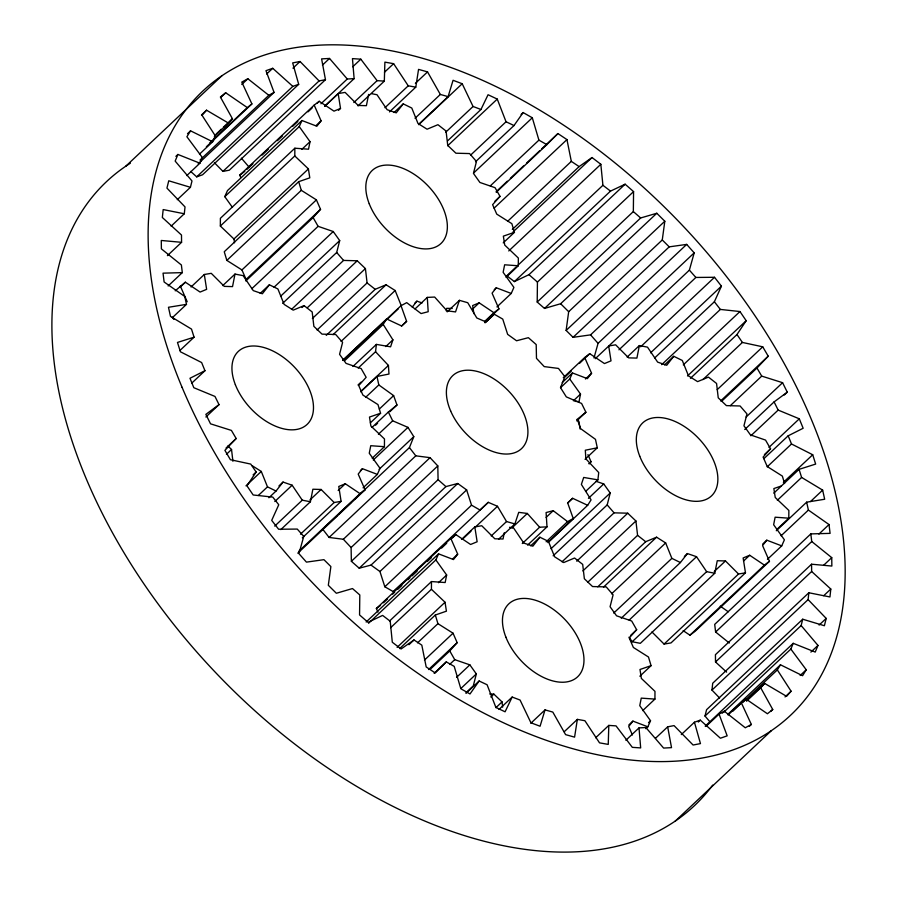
<?xml version="1.0" encoding="UTF-8"?>
<svg xmlns="http://www.w3.org/2000/svg" width="897" height="897" viewBox="0 0 897 897"><rect width="100%" height="100%" fill="white"/><g stroke="black" fill="none" stroke-linecap="round" stroke-linejoin="round"><path stroke-width="1.35" d="M234.543 242.807L233.949 238.983L220.348 226.033L220.393 218.296L294.855 148.218L308.523 149.205L310.014 141.67L299.25 126.589L301.93 120.523L316.854 126.219L321.081 120.837L314.197 105.095L319.254 101.294L333.964 111.15L340.512 108.436L338.18 93.568L345.121 92.402L358.183 105.454L366.402 105.678L368.622 94.409M220.348 226.033L294.799 155.966L294.855 148.218M372.188 458.21L384.432 446.695L384.477 438.958L370.876 426.008L369.486 417.071L380.575 413.237L377.973 404.592L362.87 395.05L358.733 385.575L366.155 377.312L361.166 368.589L346.04 363.386L339.571 354.315L342.587 342.419L335.702 334.491L322.034 334.133L313.86 326.34L312.19 311.977L304.072 305.619L293.207 310.138L284.125 304.397L277.913 288.969L269.369 284.798L260.197 293.431M390.632 627.687L431.435 589.295L431.479 581.559L445.159 582.534L446.65 575.011L435.875 559.93L438.555 553.853L453.478 559.56L457.705 554.167L450.821 538.424L455.889 534.623L470.589 544.479L477.137 541.766L474.816 526.909L481.756 525.732L494.808 538.783L503.038 539.007L504.271 532.751M506.065 277.285L518.298 265.77L518.343 258.033L504.742 245.083L503.352 236.146L514.441 232.323L511.851 223.667L496.747 214.125L492.61 204.662L500.033 196.387L495.043 187.675L479.917 182.472L473.448 173.39L476.464 161.494L469.58 153.566L455.911 153.208L447.738 145.415L446.067 131.052L437.949 124.694L427.073 129.213L417.991 123.472L411.79 108.055L403.246 103.873L394.063 112.517M642.689 710.626L654.933 699.099L654.978 691.363L641.377 678.424L639.987 669.487L651.076 665.652L648.475 657.008L633.372 647.455L629.246 637.991L636.657 629.716L631.679 621.004L616.553 615.802L610.072 606.731L613.1 594.834L606.215 586.907L592.547 586.548L584.362 578.756L582.691 564.392L574.573 558.024L563.708 562.554L554.626 556.802L548.426 541.384L539.871 537.213L530.699 545.847M776.567 529.701L788.799 518.186L788.855 510.449L775.243 497.499L773.853 488.562L781.253 486.006M595.272 358.699L689.378 270.132L694.2 252.864L686.687 244.399L590.562 334.873L573.071 337.328L566.13 330.432L662.266 239.959L664.812 221.234L656.783 213.262L560.647 303.735L544.513 308.445L537.202 302.042L537.438 282.073L633.574 191.599L625.119 184.199L610.509 191.106L514.373 281.591L506.783 275.76L515.887 267.183M537.202 302.042L633.338 211.569L633.574 191.599M358.026 105.88L384.331 81.122L384.891 62.128L393.615 63.676L408.236 85.809L415.782 87.144L418.551 69.383L427.533 71.895L440.337 94.454L448.108 96.629L453.063 80.293L462.202 83.735L473.055 106.485L480.971 109.468L488.058 94.734L497.252 99.085L506.043 121.768L514.003 125.535L523.13 112.562L532.302 117.776L538.918 140.134L546.845 144.641L557.923 133.575L566.949 139.584L571.322 161.382L579.126 166.584L592.042 157.547L600.833 164.286L602.919 185.287L610.509 191.106M618.964 349.83L695.87 277.453L714.517 277.285L721.435 286.143L714.382 301.762L720.358 309.431L739.958 311.539L746.192 320.711L736.986 334.514L742.391 342.441L762.73 346.814L768.224 356.176L756.967 368.017L761.721 376.112L782.588 382.694L787.274 392.157L774.1 401.901L778.159 410.086L799.305 418.809L803.151 428.261L788.183 435.807L791.502 443.981L812.716 454.745L815.653 464.085L799.07 469.344L801.615 477.428L822.65 490.121L824.668 499.248L806.65 502.174L808.399 510.068L829.019 524.543L830.095 533.367L810.821 533.906L811.751 541.53L831.743 557.642L831.855 566.052L811.561 564.213L811.65 571.49L830.801 589.049L829.949 596.953L808.847 592.76L808.107 599.6L826.193 618.414L824.388 625.736L802.714 619.222L801.144 625.557L817.974 645.425L815.227 652.074L793.217 643.317L790.851 649.08L806.235 669.779L802.591 675.699L780.48 664.789L777.329 669.902L791.098 691.217L786.591 696.33L764.625 683.402L760.723 687.808L772.743 709.505L767.417 713.754L745.833 698.931L741.236 702.609L751.35 724.428L745.272 727.77L724.316 711.231L719.058 714.113L727.175 735.843L720.403 738.231L700.299 720.145L694.446 722.22L700.467 743.602L693.089 745.026L674.051 725.606L667.671 726.828L671.528 747.638L663.612 748.076L645.862 727.523L639.012 727.893L640.671 747.907L632.318 747.347L616.037 725.886L608.805 725.404L608.244 744.398L599.521 742.851L584.9 720.717L577.354 719.383L564.202 731.761M171.136 226.156L184.289 213.766L185.029 206.927L166.943 188.112L168.748 180.79L190.422 187.305L191.992 180.97L175.162 161.101L177.898 154.452L199.919 163.209L202.285 157.446L186.901 136.748L190.545 130.827L212.656 141.737L215.807 136.624L202.038 115.309L206.545 110.196L228.511 123.124L232.413 118.707L220.393 97.022L225.719 92.772L247.303 107.595L251.9 103.917L241.786 82.098L247.864 78.757L268.82 95.295L274.078 92.413L265.961 70.684L272.733 68.295L292.837 86.37L298.69 84.307L292.669 62.913L300.047 61.501L319.085 80.921L325.465 79.698L321.608 58.877L329.524 58.451L347.274 79.003L354.124 78.633L352.454 58.619L360.818 59.18L377.099 80.64L384.331 81.122M719.585 697.989L711.971 690.073L712.711 683.234L808.847 592.76M358.206 368.039L375.551 351.714L376.392 344.403L390.587 346.814L392.908 339.851L383.198 324.411L386.629 318.962L401.643 325.97L406.61 321.339L401.026 305.698L406.711 302.648L421.074 313.569L428.194 311.719L427.286 297.4L434.664 297.053L446.975 310.81L455.541 311.921L459.41 300.338L467.752 302.715L476.8 317.975L485.995 321.933L494.236 314.208L502.746 319.097L507.646 334.357L516.549 340.77L528.378 337.676L536.204 344.571L536.484 358.352L544.232 366.604L558.472 368.432L564.863 376.673L560.49 387.605L566.321 396.889L581.592 403.459L585.909 412.239L576.737 420.884M585.651 491.388L597.895 479.861L598.736 472.551L585.853 458.827L585.315 450.227L597.301 447.805L595.473 439.339L580.662 428.665L577.309 419.258L585.909 412.239M566.13 330.432L568.676 311.708L664.812 221.234M577.354 719.383L574.585 737.143L565.603 734.632L552.799 712.072L545.028 709.897L530.856 723.229M269.369 284.798L262.361 293.756L253.268 290.617L243.143 275.648L234.992 274.078L232.536 286.603L224.306 286.378L211.255 273.327L204.314 274.493L191.05 286.973M280.828 529.6L310.407 501.759L312.874 489.235L321.092 489.459L334.155 502.511L341.095 501.345L338.774 486.477L345.311 483.763L360.022 493.63L365.079 489.818L358.195 474.076L362.422 468.694L377.345 474.39L380.036 468.324L369.261 453.243L370.753 445.708L384.432 446.695M446.258 310.822L446.74 308.321L452.223 308.467M784.572 483.494L782.352 476.083L767.249 466.541L763.112 457.078L770.534 448.803L765.545 440.091L750.419 434.877L743.949 425.806L746.966 413.909L740.081 405.982L726.413 405.623L718.239 397.831L716.568 383.468L708.451 377.11L697.586 381.629L688.504 375.888L682.292 360.471L673.748 356.288L666.74 365.258L657.636 362.119L647.511 347.15L639.37 345.569L636.904 358.094L628.685 357.869L615.634 344.818L608.693 345.984L611.014 360.852L604.466 363.565L589.755 353.698L584.698 357.511L563.282 377.671M629.066 637.139L632.183 641.747L640.323 643.328L714.786 573.25L717.252 560.726L725.471 560.95L738.534 574.002L745.474 572.835L743.142 557.979L749.69 555.265L764.401 565.121L769.458 561.309L762.573 545.567L766.8 540.185L781.724 545.881L784.404 539.815L773.64 524.734L775.131 517.199L788.799 518.186M584.698 357.511L591.583 373.253L587.356 378.635L572.432 372.939L569.752 379.005L580.516 394.086L579.025 401.621L574.932 401.318M710.323 722.309L705.008 716.03L706.578 709.695L802.714 619.222M282.622 303.377L336.689 252.494L339.705 240.598L333.236 231.527L318.11 226.324L313.12 217.601L320.543 209.337L316.406 199.863L301.302 190.321L298.701 181.676L309.79 177.841L308.411 168.905L294.799 155.966M431.435 589.295L445.035 602.246L446.426 611.171L435.337 615.006L437.927 623.662L453.041 633.204L457.167 642.667L449.756 650.942L454.734 659.654L469.86 664.856L476.329 673.927L473.313 685.835L466.171 692.551M553.135 555.792L607.191 504.91L610.207 493.014L603.737 483.943L596.169 481.341M593.982 357.948L598.064 343.338L694.2 252.864M545.028 709.897L540.072 726.234L530.934 722.78L520.069 700.041L512.165 697.059L499.012 709.437M498.553 539.288L514.878 523.926L518.735 512.344L527.313 513.454L539.624 527.212L547.002 526.864L546.094 512.557L553.214 510.696L567.577 521.617L573.25 518.567L567.678 502.925L572.645 498.295L587.658 505.303L591.089 499.853L581.368 484.414L583.7 477.451L597.895 479.861M354.337 499.438L409.424 447.592L413.797 436.66L407.967 427.376L392.684 420.805L388.367 412.026L396.979 405.007L393.626 395.599L378.814 384.936L376.987 376.471L388.973 374.038L388.435 365.438L375.551 351.714M232.48 207.442L224.788 196.667L227.468 190.601L301.93 120.523M496.938 306.909L511.223 293.465L513.903 287.399L503.139 272.318L504.63 264.794L518.298 265.77M645.806 728.723L647.847 726.805L650.538 720.74L639.763 705.647L641.254 698.124L654.933 699.099M512.165 697.059L505.078 711.792L495.884 707.43L487.093 684.759L479.133 680.991L465.98 693.37M184.289 213.766L163.187 209.573L162.335 217.478L181.486 235.036L181.575 242.313L161.281 240.474L161.393 248.884L181.385 264.985L182.304 272.621L163.041 273.159L164.117 281.983L184.737 296.459L186.486 304.352L168.468 307.279L170.486 316.406L191.51 329.098L194.066 337.182L177.483 342.441L180.42 351.781L201.634 362.545L204.953 370.719L189.985 378.265L193.83 387.717L214.977 396.44L219.036 404.625L205.862 414.369L210.548 423.833L231.415 430.414L236.169 438.51L224.912 450.35L230.406 459.713L250.745 464.085L256.15 472.013L246.944 485.815L253.178 494.987L272.778 497.095L278.754 504.753L271.701 520.383L278.619 529.241L297.266 529.073L303.758 536.395L298.936 553.662L306.438 562.127L323.929 559.672L330.87 566.568L328.324 585.293L336.353 593.265L352.487 588.555L359.798 594.958L359.562 614.927L368.017 622.327L382.627 615.409L390.217 621.24L392.303 642.241L401.094 648.98L414.01 639.942L421.814 645.145L426.187 666.942L435.213 672.952L446.291 661.885L454.218 666.393L460.834 688.75L470.006 693.964L479.133 680.991M403.246 103.873L396.239 112.843L387.134 109.703L377.009 94.734L371.582 93.68M412.239 307.133L416.914 301.157L422.117 302.951M268.887 497.757L276.029 491.04L283.037 482.07L292.142 485.21L302.267 500.178L310.407 501.759M539.871 537.213L532.863 546.172L523.77 543.033L513.645 528.064L509.574 527.279M621.251 618.201L680.408 562.531L687.416 553.572L696.521 556.701L706.645 571.669L714.786 573.25M511.223 293.465L496.299 287.769L492.072 293.151L498.956 308.893L484.683 322.337M647.847 726.805L632.923 721.11L628.707 726.492L632.407 734.968M589.183 463.816L591.045 461.753L587.939 454.644M125.793 166.203L221.929 75.729M201.489 114.962L206.545 110.196M220.662 97.538L225.719 92.772M187.507 133.687L190.545 130.827M241.786 84.475L247.864 78.757M175.879 156.358L177.898 154.452M266.656 74.003L272.733 68.295M216.222 133.945L221.279 129.19M223.297 127.284L232.413 118.707M214.338 136.467L228.511 123.124M213.789 138.519L215.807 136.624M209.853 142.836L247.303 107.595M206.366 146.783L251.9 103.917M199.504 154.116L212.656 141.737M292.96 68.161L300.047 61.501M200.009 160.058L268.82 95.295M198.181 163.837L274.078 92.413M186.767 175.588L199.919 163.209M190.669 171.428L196.701 176.855L292.837 86.37M298.69 84.307L202.554 174.78L196.701 176.855M177.27 199.683L190.422 187.305M322.438 65.111L329.524 58.451M214.383 162.66L222.949 171.394L319.085 80.921M325.465 79.698L229.329 170.172L222.949 171.394M352.723 66.793L360.818 59.18M240.8 177.595L239.734 175.173L314.197 105.095M246.832 169.443L252.954 163.68M262.137 155.046L268.259 149.283M277.431 140.65L282.533 135.851M292.736 126.242L297.838 121.443M308.03 111.845L312.111 108.01M317.213 103.211L319.254 101.294M320.958 103.772L347.274 79.003M224.788 196.667L299.25 126.589M324.927 106.048L338.18 93.568M324.77 106.25L354.124 78.633M167.403 255.645L181.575 242.313M315.979 125.636L321.081 120.837M338.472 110.353L340.512 108.436M301.852 149.351L310.014 141.67M384.499 72.242L393.615 63.676M353.822 102.55L377.099 80.64M168.143 285.952L182.304 272.621M175.218 290.819L185.376 282.207L200.087 292.063L206.635 289.35L204.314 274.493M180.286 287.006L185.376 282.207M233.949 238.983L308.411 168.905M298.701 181.676L224.25 251.743L226.84 260.399L241.943 269.941L246.081 279.404L320.543 209.337M384.959 107.718L408.236 85.809M226.84 260.399L301.302 190.321M415.389 83.32L427.533 71.895M389.466 111.901L415.782 87.144M172.325 317.695L186.486 304.352M222.759 285.594L234.992 274.078M241.943 269.941L316.406 199.863M415.042 118.269L440.337 94.454M245.8 280.963L313.12 217.601M418.764 124.246L448.108 96.629M418.686 124.694L462.202 83.735M179.893 350.514L194.066 337.182M251.81 288.711L318.11 226.324M274.078 287.197L333.236 231.527M445.742 132.195L473.055 106.485M280.548 296.279L339.705 240.598M447.569 140.896L480.971 109.468M191.801 383.097L204.953 370.719M447.67 145.751L497.252 99.085M291.547 309.375L343.573 260.422L357.241 260.78L365.415 268.573L367.086 282.936L375.204 289.305L386.069 284.775L395.151 290.516L401.363 305.944M302.031 307.536L304.072 305.619M307.256 307.817L357.241 260.78M470.622 155.103L506.043 121.768M521.112 114.468L523.13 112.562M475.545 161.729L514.003 125.535M205.884 417.004L219.036 404.625M312.38 318.491L365.415 268.573M473.605 173.009L532.302 117.776M317.112 329.973L367.086 282.936M326.239 335.377L375.204 289.305M490.334 185.847L538.918 140.134M333.034 334.693L386.069 284.775M496.198 191.666L507.332 181.194M510.359 178.335L523.523 165.956M526.561 163.097L539.714 150.718M541.732 148.812L557.923 133.575M496.243 192.261L546.845 144.641M226.044 448.029L236.169 438.51M341.095 341.398L395.151 290.516M494.931 201.186L500.033 196.387M226.436 454.297L231.538 449.498L227.905 446.033M494.09 208.149L566.949 139.584M342.766 360.246L386.629 318.962M342.878 360.426L401.026 305.698M344.235 359.697L353.418 351.052M358.52 346.253L360.56 344.336M362.601 342.419L368.723 336.655M373.825 331.856L375.854 329.939M377.895 328.022L382.997 323.223M388.098 318.424L398.302 308.826M344.437 360.897L383.198 324.411M414.874 303.074L416.914 301.157M352.925 366.481L376.392 344.403M507.567 221.38L571.322 161.382M415.042 308.927L427.286 297.4M401.508 326.138L406.61 321.339M385.766 346.567L392.908 339.851M512.344 229.43L579.126 166.584M253.111 474.872L256.15 472.013M513.118 231.83L592.042 157.547M503.228 242.874L514.441 232.323M245.98 485.838L261.285 471.441L252.203 465.7M357.993 384.992L361.054 382.111M508.745 250.947L600.833 164.286M360.897 391.361L388.435 365.438M360.672 391.821L376.987 376.471M447.166 311.853L459.41 300.338M258.302 495.503L267.485 486.858L261.285 471.441M365.55 397.416L378.814 384.936M278.967 485.916L283.037 482.07M517.905 265.277L602.919 185.287M473.067 308.602L479.189 302.85L493.899 312.705L498.956 308.893M494.258 289.697L496.299 287.769M274.796 501.535L292.142 485.21M379.341 409.043L393.626 395.599M370.371 422.835L380.575 413.237M514.373 281.591L528.983 274.673L625.119 184.199M372.053 427.387L388.367 412.026M484.716 321.339L493.899 312.705M375.551 425.167L377.592 423.249M389.836 411.723L396.979 405.007M485.053 322.853L494.236 314.208M274.729 526.102L302.267 500.178M378.411 434.249L392.684 420.805M309.88 500.021L321.092 489.459M338.169 490.491L345.311 483.763M360.381 470.611L362.422 468.694M373.287 460.015L407.967 427.376M300.495 534.186L334.155 502.511M544.513 308.445L640.649 217.971L656.783 213.262M302.334 537.819L341.095 501.345M379.117 469.299L413.797 436.66M363.072 487.833L377.345 474.39M298.824 551.218L360.022 493.63M324.759 527.279L336.992 515.753M339.032 513.835L351.276 502.32M297.77 553.169L365.079 489.818M322.718 529.196L329.098 537.449L415.804 455.833L430.055 457.661L437.803 465.924L438.084 479.693L445.91 486.589L457.739 483.494L466.642 489.908L471.542 505.179L480.052 510.057L488.293 502.331L497.487 506.289L506.536 521.549L514.878 523.926M329.098 537.449L343.349 539.265L430.055 457.661M573.071 337.328L669.207 246.854L686.687 244.399M457.739 483.494L371.022 565.099L359.204 568.193L351.377 561.298L351.097 547.529L437.803 465.924M351.377 561.298L438.084 479.693M359.204 568.193L445.91 486.589M565.278 376.74L571.4 370.977M579.563 363.296L589.755 353.698M562.24 382.537L572.432 372.939M560.569 387.65L569.752 379.005M401.587 583.936L393.335 591.661L384.835 586.784L379.936 571.512L466.642 489.908M585.461 379.005L591.583 373.253M573.385 400.813L580.516 394.086M627.138 357.084L639.37 345.569M384.835 586.784L471.542 505.179M640.649 346.803L714.517 277.285M393.335 591.661L488.293 502.331M377.951 612.135L376.37 608.502L450.821 538.424M383.468 602.773L387.549 598.938M392.651 594.139L394.691 592.222M397.741 589.34L401.822 585.494M407.944 579.742L409.985 577.814M412.026 575.896L417.127 571.097M427.32 561.5L431.401 557.665M441.604 548.067L446.706 543.257M451.808 538.458L455.889 534.623M650.594 352.813L721.435 286.143M366.144 622.013L438.555 553.853M368.555 623.28L435.875 559.93M461.551 539.389L474.816 526.909M654.675 357.959L714.382 301.762M463.816 537.976L470.959 531.248M475.04 527.414L497.487 506.289M452.604 558.966L457.705 554.167M661.661 364.675L720.358 309.431M389.657 620.915L431.479 581.559M664.565 364.933L673.748 356.288M438.487 582.691L446.65 575.011M491.231 535.946L506.536 521.549M683.29 364.877L739.958 311.539M512.008 527.851L527.313 513.454M585.057 459.32L597.301 447.805M589.004 463.671L591.045 461.753M397.102 647.354L445.035 602.246M687.506 375.944L746.192 320.711M399.636 648.609L435.337 615.006M690.443 378.321L736.986 334.514M408.942 644.708L414.01 639.942M546.071 517.412L553.214 510.696M522.278 543.537L539.624 527.212M417.531 642.857L437.927 623.662M567.543 503.094L572.645 498.295M702.923 379.588L742.391 342.441M527.615 545.107L547.002 526.864M588.432 498.34L603.737 483.943M546.15 541.777L567.577 521.617M547.753 542.573L573.25 518.567M548.886 541.788L587.658 505.303M424.472 660.08L453.041 633.204M717.196 389.668L762.73 346.814M551.05 548.684L610.207 493.014M428.609 669.543L457.167 642.667M430.369 669.173L449.756 650.942M720.661 400.937L768.224 356.176M721.547 401.351L756.967 368.017M434.148 673.311L446.291 661.885M449.632 664.453L454.734 659.654M562.06 561.791L614.075 512.837L627.743 513.196L635.917 520.989L637.588 535.352L645.705 541.71L656.582 537.191L665.664 542.932L671.864 558.36L680.408 562.531M730.349 405.635L761.721 376.112M576.749 561.197L627.743 513.196M456.607 677.336L469.86 664.856M746.158 416.982L782.588 382.694M582.882 570.907L635.917 520.989M461.036 688.335L476.329 673.927M744.745 429.517L774.1 401.901M784.247 395.016L787.274 392.157M587.613 582.388L637.588 535.352M750.834 435.796L778.159 410.086M597.772 586.829L645.705 541.71M603.535 587.109L656.582 537.191M490.805 697.003L493.866 694.121L502.04 701.903L502.656 707.128M611.597 593.814L665.664 542.932M768.953 447.379L799.305 418.809M764.412 454.566L770.534 448.803M495.929 707.666L502.04 701.903M763.896 458.659L788.183 435.807M767.215 466.832L791.502 443.981M613.727 613.066L671.864 558.36M684.355 556.443L687.416 553.572M629.201 620.062L696.521 556.701M783.361 482.362L812.716 454.745M773.775 493.159L799.07 469.344M630.535 635.48L636.657 629.716M777.329 500.291L801.615 477.428M632.183 641.747L706.645 571.669M714.247 571.512L725.471 560.95M743.568 561.017L749.69 555.265M776.286 530.744L806.65 502.174M762.719 544.031L766.8 540.185M810.507 501.546L822.65 490.121M651.951 631.959L664.072 644.08L738.534 574.002M781.074 535.778L808.399 510.068M745.474 572.835L671.012 642.914L664.072 644.08M639.853 676.215L651.076 665.652M767.44 559.324L781.724 545.881M683.155 630.647L689.939 635.188L764.401 565.121M769.458 561.309L695.007 631.387L689.939 635.188M810.821 533.906L714.696 624.379L715.615 632.015L729.295 643.026M595.642 737.783L608.805 725.404M818.905 534.074L829.019 524.543M715.615 632.015L811.751 541.53M628.842 724.944L632.923 721.11M811.561 564.213L715.425 654.687L715.514 661.964L726.604 672.122M625.859 740.272L639.012 727.893M648.497 722.657L650.538 720.74M715.514 661.964L811.65 571.49M823.648 565.256L831.743 557.642M655.528 738.253L667.671 726.828M711.971 690.073L808.107 599.6M823.715 595.709L830.801 589.049M681.294 734.598L694.446 722.22M698.281 722.051L700.299 720.145M705.008 716.03L801.144 625.557M705.177 726.178L793.217 643.317M705.905 726.492L719.058 714.113M722.298 713.137L724.316 711.231M724.058 711.938L790.851 649.08M819.107 625.074L826.193 618.414M727.859 714.315L780.48 664.789M728.072 714.987L741.236 702.609M732.681 711.31L745.833 698.931M742.918 702.284L777.329 669.902M746.405 700.535L764.625 683.402M746.562 701.151L760.723 687.808M810.888 652.097L817.974 645.425M800.158 675.497L806.235 669.779M749.331 726.335L751.35 724.428M785.032 696.935L791.098 691.217M770.714 711.411L772.743 709.505M675.071 821.271L771.207 730.797M239.734 175.173L244.791 171.361M376.37 608.502L380.418 605.453M479.189 302.85L472.641 305.563L473.908 313.67M489.762 694.009L493.866 694.121M267.485 486.858L276.029 491.04M720.28 606.17L728.297 611.799M371.022 565.099L379.936 571.512M633.338 211.569L640.649 217.971M528.983 274.673L537.438 282.073M576.962 419.471L578.913 421.321L580.101 428.979M662.266 239.959L669.207 246.854M560.647 303.735L568.676 311.708M343.349 539.265L351.097 547.529M689.378 270.132L695.87 277.453M590.562 334.873L598.064 343.338M607.191 504.91L614.075 512.837M336.689 252.494L343.573 260.422M241.371 158.175L249.366 167.425M409.424 447.592L415.804 455.833M172.291 317.213L173.839 319.366M180.319 286.02L187.204 301.762M231.538 449.498L232.906 461.249M712.689 785.11A428.676 257.159 46.7 0 1 211.905 668.646A428.676 257.159 46.7 0 1 130.39 163.198M505.886 637.15A50.142 30.083 46.7 0 0 576.042 678.132A50.142 30.083 46.7 0 0 547.686 605.71A50.142 30.083 46.7 0 0 505.886 637.15M639.752 456.225A50.142 30.083 46.7 0 0 709.919 497.218A50.142 30.083 46.7 0 0 681.563 424.786A50.142 30.083 46.7 0 0 639.752 456.225M369.25 203.81A50.142 30.083 46.7 0 0 439.418 244.803A50.142 30.083 46.7 0 0 411.061 172.37A50.142 30.083 46.7 0 0 369.25 203.81M235.373 384.735A50.142 30.083 46.7 0 0 305.541 425.727A50.142 30.083 46.7 0 0 277.184 353.295A50.142 30.083 46.7 0 0 235.373 384.735M450.675 411.028A50.142 30.083 46.7 0 0 521.135 448.993A50.142 30.083 46.7 0 0 489.616 376.381A50.142 30.083 46.7 0 0 450.675 411.028M182.069 387.313A428.676 257.159 46.7 0 0 783.653 721.39A428.676 257.159 46.7 0 0 523.983 101.081A428.676 257.159 46.7 0 0 182.069 387.313"/></g></svg>
